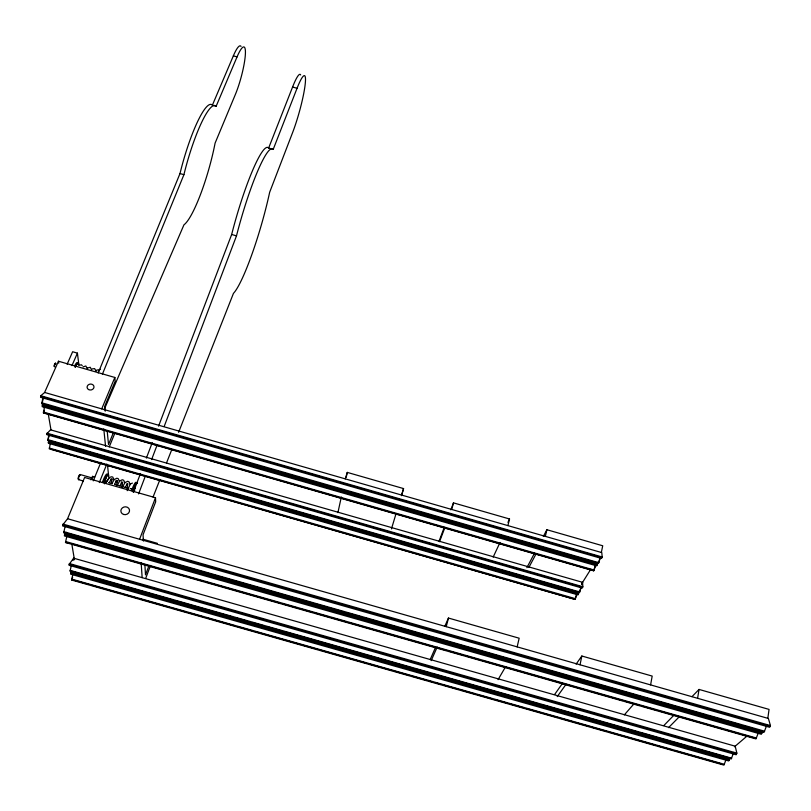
<?xml version="1.0" encoding="UTF-8"?>
<svg xmlns="http://www.w3.org/2000/svg" width="811" height="811" viewBox="0 0 811 811"><rect width="100%" height="100%" fill="white"/><g stroke="black" fill="none" stroke-linecap="round" stroke-linejoin="round"><path stroke-width="1.22" d="M127.54 485.181L127.55 484.593L127.347 488.82M111.381 483.326L111.523 480.284L111.766 480.842L110.894 478.956L112.364 479.179L110.752 479.838L111.168 479.301L109.242 482.657M116.693 485.84L116.885 481.734L117.027 482.322L116.166 480.426L117.554 480.791L115.983 481.44L116.46 480.943L114.574 484.238M122.015 487.33L122.218 483.184L122.268 483.772L121.397 481.856M44.625 392.514L40.793 395.738L40.55 397.289L601.478 558.434L602.178 556.985L601.782 552.595L44.615 392.453L58.463 361.219L114.848 377.46L115.162 381.271L104.741 406.25L105.227 411.187M42.861 397.593L41.827 403.726L598.336 563.483L600.383 557.927M44.331 403.513L42.446 405.145L42.202 406.676L596.754 565.885L597.271 562.266M44.433 407.122L43.449 412.961L593.693 570.822L595.7 565.348M55.929 363.906C55.969 361.077 53.394 366.684 54.712 366.927M109.303 477.638L106.484 481.927L104.457 481.775L106.393 476.726L107.741 475.702M46.764 433.834L46.916 434.726L582.186 588.076L582.835 586.728L582.592 582.328L50.525 429.83L46.764 433.834L582.633 587.357M48.812 434.909L47.849 440.495L579.318 592.689L581.244 587.448M578.527 593.551L48.427 441.752L48.417 443.272L578.02 594.899L578.415 591.351M50.292 443.404L49.339 448.919L575.09 599.4L576.976 594.21M62.761 524.93L62.64 525.954L769.659 727.285L770.45 725.581L768.372 718.475L67.566 518.736L62.761 524.93L770.156 726.392M65.164 526.238L63.724 532.715L764.134 732.08L766.902 724.922M64.515 534.925L64.404 535.929L761.326 734.259L762.107 732.576L64.718 534.094L64.515 534.925L761.813 733.377M66.877 536.132L65.458 542.498L755.964 738.912L758.305 732.901M79.792 475.631C79.823 472.428 76.852 480.264 78.637 478.875M69.158 564.324L69.036 565.267L736.124 754.737L736.854 753.135L735.192 746.191L73.649 558.191L69.158 564.324L736.581 753.906M71.287 565.581L70.01 571.299L731.208 759.015L733.712 752.456M70.729 573.225L70.618 574.147L728.714 760.951L729.424 759.38L70.922 572.434L70.729 573.225L729.16 760.13M72.828 574.381L71.561 580.017L723.929 765.118L725.977 759.785M767.835 718.262L769.051 709.402L699.041 689.431L691.996 696.659M697.602 698.251L699.041 689.431M650.604 684.859L652.186 676.08L581.842 656.018L576.114 664.128M55.422 364.352C55.959 360.226 52.715 368.113 54.763 366.146M580.037 664.756L581.842 656.018M601.346 552.413L602.725 545.773L546.878 529.725L543.35 536.416M337.913 512.653L341.319 496.981M346.226 477.253L347.28 472.397L403.564 488.577L401.688 495.105M545.357 536.324L546.878 529.725M517.154 646.894L519.162 638.206L448.453 618.053L444.925 626.062M42.344 402.297L43.48 397.4M43.449 412.961L44.24 410.336M47.849 440.495L49.167 435.639M73.081 560.513L73.649 558.191M72.635 577.381L71.824 579.997M507.919 525.569L509.531 518.979L453.481 502.871L450.855 509.845M446.222 626.69L448.453 618.053M451.727 509.42L453.481 502.871M391.46 528.904L396.092 513.485M401.435 495.693L403.564 488.577M345.253 478.885L347.28 472.397M575.435 598.011L576.874 593.581M580.767 587.934L579.318 592.689M581.862 584.569L582.592 582.328M593.693 570.822L595.568 564.73M598.336 563.483L600.241 557.309M133.501 492.135L134.788 490.179M149.021 565.531L145.504 574.877L144.895 564.861M145.767 578.172L150.552 565.439M439.055 541.201L444.296 527.262M439.532 541.728L444.763 527.88M138.59 493.899L145.321 476.148M151.606 459.573L156.999 445.371M164.187 426.434L236.488 235.879A76.183 10.563 -73.9 0 1 273.206 149.396L297.039 88.308A36.383 4.754 -74.4 0 1 305.271 83.462A36.383 4.754 -74.4 0 1 292.649 132.457L269.657 192.278A76.183 10.563 -73.9 0 1 233.456 293.369L178.602 432.314M133.288 492.389L140.516 473.452M146.375 458.073L152.245 442.694M158.561 426.13L231.672 234.47A76.183 10.796 -73.9 0 1 268.634 148.058L292.589 86.99A36.383 4.866 -74.5 0 1 300.668 74.926M139.593 539.254L155.499 497.721L84.628 477.466L67.566 518.736M127.175 490.675L130.459 483.934L132.436 483.082M153.046 497.072L160.01 479.413M166.519 462.929L171.638 449.973M102.439 374.104L183.915 174.689A62.427 11.334 -74.2 0 1 216.131 106.282L237.035 56.932A30.098 5.201 -74.8 0 1 245.398 53.81A30.098 5.201 -74.8 0 1 235.332 94.563L215.097 143.111A62.427 11.334 -74.2 0 1 183.955 224.819L104.153 409.656M99.307 482.575L106.829 464.105M98.182 372.989L180.001 173.544A62.437 11.496 -74.2 0 1 212.381 105.177L233.355 55.847A30.098 5.271 -74.8 0 1 241.049 46.409M93.275 480.852L100.838 462.392M113.236 433.023L108.522 444.529L107.184 430.945M109.201 446.993L114.909 433.054M101.72 408.866L114.848 377.46M133.734 491.588L134.2 490.554M71.956 365.619L77.42 353.13L72.625 351.741L67.131 364.23M430.317 659.252L435.355 647.807M431.188 660.62L437.2 647.046M91.359 479.473L92.393 478.024L80.279 474.557M507.95 522.385L509.531 518.979M493.179 557.096L500.022 542.458M90.842 479.798L92.505 476.371L94.765 477.01M104.416 481.714L106.038 478.429M526.886 567.659L534.53 553.153M528.924 567.345L535.97 554.055M133.683 490.807L135.123 488.212M75.241 367.251L76.781 364.504L77.947 363.997M125.289 487.381L127.094 484.167L126.475 484.522L127.996 483.873L127.205 483.782M122.958 486.215L125.046 482.525L127.743 481.288L129.071 481.916L130.155 484.36M119.916 485.799L121.762 482.545L121.204 482.991L122.755 482.332L121.964 482.342M117.575 484.725L119.643 481.075L122.299 479.757L123.647 480.234L124.762 482.717M112.151 483.204L114.219 479.605L116.794 478.247L118.183 478.612L119.329 481.116M106.728 481.714L109.181 477.649L111.279 476.797L112.759 477.02L113.915 479.544M498.076 679.628L505.709 666.541M581.609 583.9L590.813 569.2M554.592 694.52L562.489 683.369M557.248 696.598L566.068 684.271M65.742 542.518L69.675 543.228M64.718 534.094L66.228 532.32M64.018 532.746L67.952 533.456M624.328 714.876L634.182 703.613M83.067 366.856L85.844 366.014L87.324 368.64M663.824 725.561L674.387 714.724M668.548 727.639L679.111 716.954M41.827 403.726L598.315 563.209M87.426 368.042L90.264 367.282L91.694 369.928M734.513 746.769L746.89 736.185M104.538 480.457L106.535 481.41M96.103 370.343L98.384 369.735M92.241 368.904L94.644 368.599L96.022 371.256M79.022 365.254L81.424 364.788L82.235 365.649M130.632 488.557L131.544 488.739M132.294 489.134L130.855 488.678M65.579 541.515L756.44 738.04M72.108 543.917L86.726 548.074M89.159 548.773L103.778 552.93M106.221 553.619L169.56 571.643M172.003 572.333L186.621 576.489M189.054 577.189L203.673 581.345M206.106 582.034L280.413 603.171M282.857 603.871L297.475 608.027M299.908 608.716L312.093 612.183M314.526 612.873L329.144 617.039M331.577 617.729L346.196 621.885M348.639 622.584L363.257 626.741M365.69 627.43L380.308 631.587M382.741 632.286L446.091 650.3M448.524 651L463.142 655.156M465.575 655.846L480.193 660.002M482.636 660.701L573.995 686.684M576.428 687.383L588.614 690.84M591.047 691.54L605.665 695.696M608.108 696.385L622.726 700.552M625.159 701.241L639.778 705.398M642.211 706.097L656.829 710.254M659.272 710.943L722.611 728.967M725.054 729.657L739.673 733.813M742.106 734.502L754.291 737.969M69.351 563.533L736.854 753.135M70.131 570.366L731.654 758.194M71.753 571.299L90.031 576.489M92.464 577.179L107.082 581.325M109.526 582.024L124.144 586.171M126.577 586.86L172.865 600.008M175.308 600.698L232.564 616.958M234.997 617.647L247.183 621.104M252.049 622.483L264.234 625.95M266.667 626.639L281.285 630.786M283.728 631.485L298.347 635.631M300.78 636.321L315.398 640.477M317.831 641.166L330.016 644.623M332.449 645.313L347.067 649.469M349.511 650.158L364.129 654.305M366.562 655.004L381.18 659.15M383.613 659.84L412.85 668.142M415.293 668.832L429.911 672.988M432.344 673.677L495.693 691.661M498.126 692.351L521.27 698.92M523.713 699.619L538.332 703.766M540.765 704.455L555.383 708.611M557.816 709.301L572.434 713.447M574.877 714.146L587.052 717.603M589.496 718.293L604.114 722.439M606.547 723.138L621.165 727.285M623.598 727.974L638.216 732.13M640.66 732.82L669.896 741.122M672.329 741.812L686.947 745.958M689.38 746.657L730.802 758.417M71.672 579.105L724.365 764.307M74.511 580.352L89.129 584.498M91.562 585.197L103.737 588.644M106.17 589.344L120.788 593.49M123.221 594.179L137.829 598.325M140.273 599.015L169.489 607.307M171.932 607.997L186.54 612.143M188.973 612.832L203.591 616.978M206.024 617.668L235.251 625.96M237.684 626.66L252.292 630.806M254.735 631.495L301.003 644.623M303.436 645.313L318.054 649.459M320.487 650.148L366.754 663.276M369.187 663.976L392.331 670.535M394.764 671.224L409.373 675.37M411.816 676.06L426.424 680.206M428.857 680.905L432.506 681.939M434.949 682.629L441.032 684.352M443.475 685.052L458.083 689.198M460.516 689.887L475.134 694.034M477.567 694.723L492.176 698.869M494.609 699.558L506.794 703.015M509.227 703.705L523.835 707.851M526.268 708.54L540.886 712.687M543.319 713.376L557.927 717.522M560.371 718.222L572.546 721.668M574.979 722.368L589.587 726.514M592.03 727.203L606.638 731.35M609.071 732.039L655.349 745.167M657.782 745.856L672.39 750.003M674.833 750.692L721.101 763.83M47.707 439.603L579.764 591.979M48.072 440.282L578.091 592.071M146.639 468.93L149.072 469.62M319.575 518.452L322.018 519.152M336.626 523.338L339.069 524.038M48.275 442.4L578.324 594.169M49.197 448.047L575.516 598.7M50.769 449.051L575.09 599.4M108.694 482.687L112.242 483.701M114.604 484.37L128.777 488.425M78.495 479.625L83.34 481.014M142.878 539.214L157.354 543.34M62.964 524.078L770.45 725.581M63.846 531.702L764.631 731.187M70.395 534.145L85.013 538.301M87.446 539.001L102.064 543.157M104.507 543.857L150.805 557.035M153.238 557.725L167.857 561.891M170.3 562.581L184.918 566.747M187.351 567.436L201.98 571.603M204.413 572.292L312.853 603.161M315.286 603.85L327.472 607.317M329.905 608.017L344.533 612.173M346.966 612.873L361.584 617.029M364.027 617.729L378.646 621.885M381.079 622.584L395.697 626.741M398.14 627.44L412.758 631.597M415.191 632.296L512.664 660.032M515.107 660.732L529.725 664.888M532.158 665.588L572.373 677.033M574.806 677.722L589.425 681.889M591.868 682.578L606.486 686.745M608.919 687.434L623.537 691.601M625.98 692.29L706.391 715.18M708.834 715.87L723.453 720.036M725.886 720.726L740.504 724.892M742.947 725.581L763.78 731.927M40.793 395.738L602.178 556.985M40.631 396.417L601.965 557.644M41.665 402.753L598.822 562.702M56.719 408.44L59.152 409.139M73.75 413.326L76.173 414.026M127.246 428.684L129.679 429.374M144.267 433.571L146.7 434.26M214.783 453.805L217.216 454.505M231.804 458.702L234.237 459.391M302.321 478.936L304.754 479.636M42.446 405.145L597.454 564.456M42.284 405.824L597.241 565.115M43.297 412.008L594.159 570.062M43.682 412.758L593.672 570.549M46.926 433.175L582.835 586.728M231.672 234.47L236.488 235.879M268.634 148.058L273.206 149.396M180.001 173.544L183.915 174.689M233.355 55.847L237.035 56.932M292.589 86.99L297.039 88.308M212.381 105.177L216.131 106.282M92.505 476.371L93.164 477.142M48.204 413.62L50.961 429.8M71.743 543.613L74.46 559.783M58.463 361.219L58.747 363.166M77.42 353.13L78.789 364.149M103.778 428.907L105.582 446.445M107.549 465.402L108.684 476.442M141.155 562.773L142.148 577.625M143.435 541.059L143.05 534.794L155.671 501.816L155.499 497.721M75.078 366.927A8.404 1.835 -72.3 0 1 78.657 365.082M75.078 365.001A8.404 1.835 -72.3 0 1 77.815 363.602M98.415 371.722A8.404 1.703 -72.4 0 1 100.422 369.269M103.423 482.667A10.584 1.865 -71.9 0 1 107.123 474.922A10.584 1.865 -71.9 0 1 108.512 476.645M102.399 482.373A10.584 1.875 -71.9 0 1 107.518 474.952M79.042 479.2A2.707 0.517 -71.7 0 1 78.424 478.916A2.707 0.517 -71.7 0 1 79.407 475.621A2.707 0.517 -71.7 0 1 80.36 474.759M104.477 483.843A2.879 0.507 -71.9 0 1 105.846 481.906M105.835 482.302A2.879 0.507 -71.9 0 1 105.765 482.839M131.564 490.706A10.573 1.673 -72.1 0 1 136.39 483.214M132.588 491A10.573 1.673 -72.1 0 1 137.394 483.498M88.531 389.533A3.467 2.98 -7.3 0 0 93.985 387.202A3.467 2.98 -7.3 0 0 89.098 384.373A3.467 2.98 -7.3 0 0 88.531 389.533M123.738 514.488A4.359 3.903 -12.1 0 0 129.476 509.866A4.359 3.903 -12.1 0 0 122.4 507.858A4.359 3.903 -12.1 0 0 123.738 514.488"/></g></svg>
